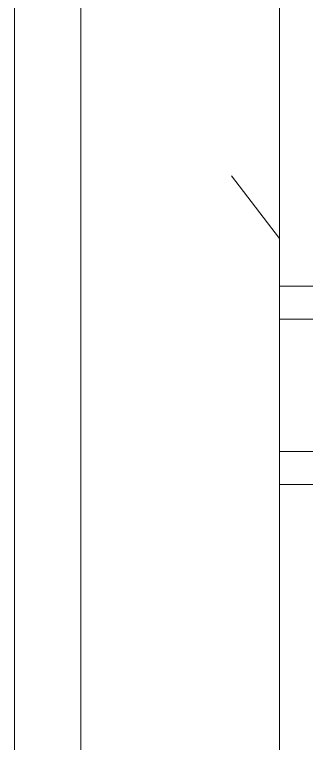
# Model space of a CAD drawing. Header units: millimetres. Extents: x -177800 to -26107, y -132450 to -18386.
# Drawn here: x -168011 to -167791, y -126738 to -126187 of the extents above; entities that cross this region are included whole.
import ezdxf

# ---------------------------------------------------------------- set-up
doc = ezdxf.new("R2010")
doc.units = ezdxf.units.MM
doc.linetypes.add('IDA - Grid Line', pattern=[3500, 2000, -500, 500, -500])
doc.layers.add('0-1', color=7, linetype='Continuous', lineweight=5)
doc.layers.add('A-_WALL----_H-1', color=7, linetype='Continuous', lineweight=9)
for name, color, linetype, lineweight, true_color in [('A-_FLOR----_E', 6, 'Continuous', 9, 0xff00ff), ('A-_WALL----_E', 6, 'Continuous', 9, 0xff00ff), ('A-_WALL----_H-2', 9, 'Continuous', 9, 0x808080), ('A-_WALLPRTN_E-1', 6, 'Continuous', 18, 0xff00ff), ('S-_ANOTGRID_E-1', 9, 'IDA - Grid Line', 9, 0x808080)]:
    doc.layers.add(name, color=color, linetype=linetype, lineweight=lineweight, true_color=true_color)

# ---------------------------------------------------------------- blocks, each defined once
blk = doc.blocks.new('1599_DB_A_BLK3_1STGD_R21_rvt-1-BLK 2 UPPER ROOF PLAN')
at = {"layer": 'A-_WALL----_H-1'}
h = blk.add_hatch(dxfattribs=at)
h.set_pattern_fill('FP_7', color=256, angle=-130, style=0, pattern_type=2)
h.set_pattern_definition([(320, (-168011.4, -125027.4), (-159.4, -1821.84), [190.5, -2095.5]), (265, (-168011.4, -125027.4), (1910.6, 352.4), [152.4, -1676.4]), (10.45, (-168024.7, -125179.2), (1751.17, -1469.4), [161.9, -1780.9]), (316.184, (-167503.4, -125027.4), (-420.4, -2710.8), [285.75, -3143.25]), (6.636, (-167538.4, -125253.3), (2474.3, -2374), [242.85, -2671.35]), (261.184, (-167503.4, -125027.4), (2474.3, -2374), [228.6, -2514.6]), (291, (-167630.4, -125281.4), (-1022.65, -1516.14), [190.5, -2095.5]), (236, (-167630.4, -125281.4), (1841.9, -618), [152.4, -1676.4]), (341.45, (-167715.6, -125407.7), (819.2, -2134.17), [161.9, -1780.9]), (307.5, (-168011.4, -125027.4), (845.55, -30.89), [83.82, -1572.26, 83.82, -3300.73]), (307.5, (-168011.4, -125027.4), (845.55, -30.89), [-1739.9, -1617.98, 83.82, -1598.93]), (277.5, (-168011.4, -125027.4), (1001.8, -668.2), [83.82, -886.46, 83.82, -1534.16, -641.35]), (277.5, (-168011.4, -125027.4), (1001.8, -668.2), [-2588.26, 83.82, -557.53]), (237.5, (-168011.4, -124460.95), (-57.29, -1355.91), [83.82, -551.18, 83.82, -1897.38, -2628.9]), (237.5, (-168011.4, -124460.95), (-57.29, -1355.91), [-2616.2, 83.82, -2545.08]), (227.5, (-168011.4, -124207), (254.27, -1481.3), [83.82, -741.68, 83.82, -1231.9, -1866.9]), (227.5, (-168011.4, -124207), (254.27, -1481.3), [-2141.22, 83.82, -1783.08])])
h.paths.add_polyline_path([(-167811.37, -129552.37), (-167811.37, -124302.37), (-168011.37, -124302.37), (-168011.37, -129382.84), (-167961.37, -129382.84), (-167961.37, -129552.37)])
h.paths.add_polyline_path([(-168011.37, -123602.37), (-167811.37, -123602.37), (-167811.37, -119777.37), (-168011.37, -119777.37), (-168011.37, -122523.7)])
at = {"layer": 'A-_WALL----_H-2'}
h = blk.add_hatch(dxfattribs=at)
h.set_pattern_fill('FP_5', color=256, style=0, pattern_type=2)
h.set_pattern_definition([(0, (0, 0), (1016, 254), [83.82, -678.18, 83.82, -678.18, -4064]), (0, (0, 0), (1016, 254), [-1524, 83.82, -1440.18, 83.82, -678.18, -1778]), (0, (0, 0), (1016, 254), [-3810, 83.82, -424.18, 83.82, -1186.18]), (120, (381, 127), (-727.97045, 752.8818), [83.82, -678.18, 83.82, -678.18, -4064]), (120, (381, 127), (-727.97045, 752.8818), [-1524, 83.82, -1440.18, 83.82, -678.18, -1778]), (120, (381, 127), (-727.97045, 752.8818), [-3810, 83.82, -424.18, 83.82, -1186.18]), (240, (508, 635), (-288.02955, -1006.8818), [83.82, -678.18, 83.82, -678.18, -4064]), (240, (508, 635), (-288.02955, -1006.8818), [-1524, 83.82, -1440.18, 83.82, -678.18, -1778]), (240, (508, 635), (-288.02955, -1006.8818), [-3810, 83.82, -424.18, 83.82, -1186.18])])
h.paths.add_polyline_path([(-165986.37, -126517.37), (-165986.37, -126417.37), (-167811.37, -126417.37), (-167811.37, -126517.37), (-166523.46, -126517.37)])
at = {"layer": 'A-_FLOR----_E'}
blk.add_line((-167811.37, -124302.37), (-167811.37, -129552.37), dxfattribs=at)
at = {"layer": 'A-_WALL----_E'}
for p, q in [((-167811.37, -126392.37), (-167811.37, -126417.37)), ((-165986.37, -126417.37), (-167811.37, -126417.37)), ((-167811.37, -126417.37), (-167811.37, -126517.37)), ((-167811.37, -126517.37), (-167811.37, -126542.37))]:
    blk.add_line(p, q, dxfattribs=at)
at = {"layer": 'A-_WALLPRTN_E-1'}
for p, q in [((-168011.37, -121977.37), (-168011.37, -129382.84)), ((-167811.37, -126392.37), (-167811.37, -124302.37)), ((-167811.37, -124302.37), (-167811.37, -127602.37)), ((-165986.37, -126392.37), (-167811.37, -126392.37)), ((-167811.37, -126517.37), (-165986.37, -126517.37)), ((-165986.37, -126517.37), (-167811.37, -126517.37)), ((-167811.37, -129552.37), (-167811.37, -126542.37)), ((-167811.37, -126542.37), (-165986.37, -126542.37))]:
    blk.add_line(p, q, dxfattribs=at)

msp = doc.modelspace()

# ---------------------------------------------------------------- linework, layer by layer
at = {"layer": 'S-_ANOTGRID_E-1'}
msp.add_line((-167961.37, -19886.41), (-167961.37, -132449.86), dxfattribs=at)

# ---------------------------------------------------------------- block references
at = {"layer": '0-1'}
msp.add_blockref('1599_DB_A_BLK3_1STGD_R21_rvt-1-BLK 2 UPPER ROOF PLAN', (0, 0), dxfattribs=at)

doc.saveas('drawing.dxf')
